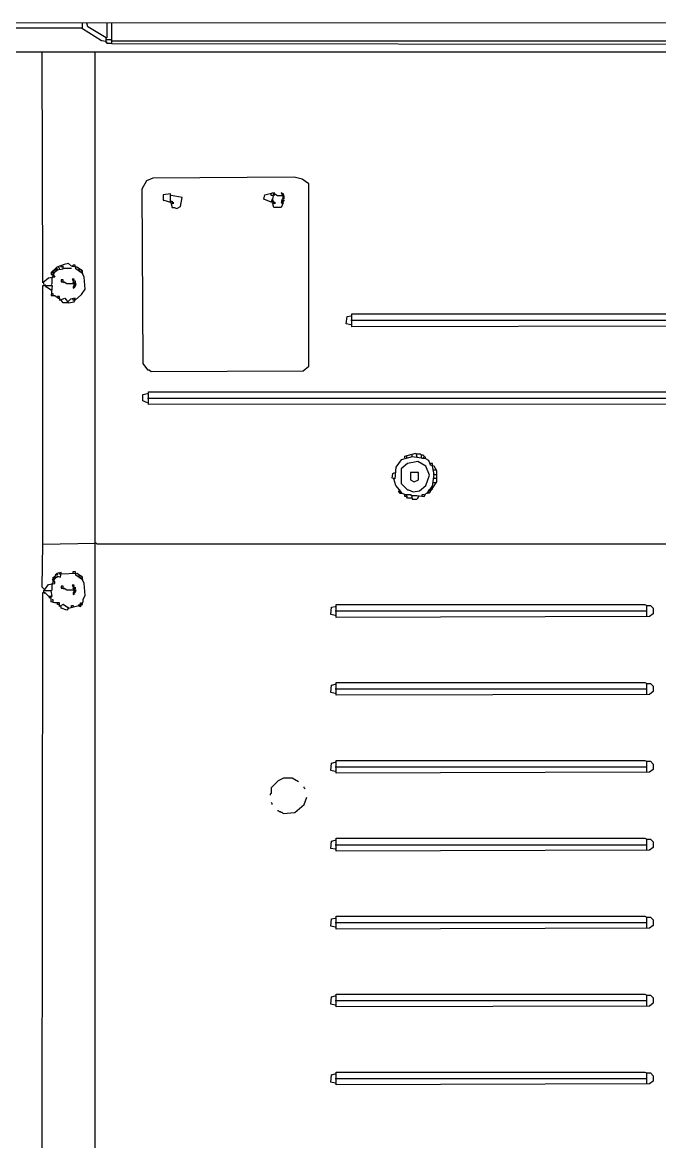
# Model space of a CAD drawing. Extents: x 3792242 to 5145247, y -1546315 to -1031918.
# Drawn here: x 3901056 to 3901548, y -1488283 to -1487421 of the extents above; entities that cross this region are included whole.
import ezdxf

# ---------------------------------------------------------------- set-up
doc = ezdxf.new("R2010")
doc.units = 0
doc.header["$MEASUREMENT"] = 0
doc.layers.add('ZZ-chladenie', color=133, linetype='CONTINUOUS')

msp = doc.modelspace()

# ---------------------------------------------------------------- linework, layer by layer
at = {"layer": 'ZZ-chladenie'}
for p, q in [((3901961.047, -1487420.766), (3901031.149, -1487421.473)), ((3901041.748, -1487425.006), (3901101.81, -1487425.006)), ((3901102.517, -1487421.473), (3901102.517, -1487420.766)), ((3901102.517, -1487425.713), (3901102.517, -1487421.473)), ((3901117.356, -1487434.899), (3901102.517, -1487425.713)), ((3901106.756, -1487424.299), (3901106.049, -1487421.473)), ((3901120.888, -1487432.779), (3901106.756, -1487424.299)), ((3901121.595, -1487432.072), (3901121.595, -1487420.766)), ((3901125.128, -1487437.018), (3901125.128, -1487420.766)), ((3901120.888, -1487432.779), (3901121.595, -1487432.072)), ((3901120.888, -1487436.312), (3901120.888, -1487432.779)), ((3901124.422, -1487434.192), (3901120.888, -1487434.192)), ((3901125.128, -1487434.899), (3901124.422, -1487434.192)), ((3901120.888, -1487435.605), (3901117.356, -1487434.899)), ((3901120.888, -1487435.605), (3901121.595, -1487436.312)), ((3901121.595, -1487437.018), (3901120.888, -1487436.312)), ((3901125.128, -1487437.018), (3901121.595, -1487437.018)), ((3901125.128, -1487434.899), (3901869.188, -1487434.899)), ((3901125.128, -1487437.018), (3901869.188, -1487437.725)), ((3901041.748, -1487443.378), (3901071.426, -1487443.378)), ((3901072.132, -1487621.444), (3901071.426, -1487443.378)), ((3901071.426, -1487443.378), (3901112.409, -1487443.378)), ((3901112.409, -1489010.638), (3901112.409, -1487443.378)), ((3901112.409, -1487443.378), (3901921.477, -1487443.378)), ((3901151.979, -1487543.01), (3901148.446, -1487549.37)), ((3901156.926, -1487540.89), (3901151.979, -1487543.01)), ((3901265.743, -1487540.183), (3901156.926, -1487540.89)), ((3901272.103, -1487541.597), (3901265.743, -1487540.183)), ((3901277.049, -1487545.13), (3901272.103, -1487541.597)), ((3901277.049, -1487685.745), (3901277.049, -1487545.13)), ((3901148.446, -1487549.37), (3901149.153, -1487683.625)), ((3901170.351, -1487552.902), (3901164.698, -1487553.609)), ((3901164.698, -1487553.609), (3901164.698, -1487557.849)), ((3901170.351, -1487559.968), (3901170.351, -1487552.902)), ((3901171.058, -1487554.315), (3901170.351, -1487553.609)), ((3901179.537, -1487555.729), (3901171.058, -1487554.315)), ((3901242.425, -1487557.142), (3901243.132, -1487553.609)), ((3901243.132, -1487553.609), (3901249.492, -1487552.196)), ((3901248.078, -1487552.902), (3901248.785, -1487552.196)), ((3901248.078, -1487554.315), (3901248.078, -1487552.902)), ((3901249.492, -1487554.315), (3901248.078, -1487554.315)), ((3901248.785, -1487552.196), (3901249.492, -1487552.196)), ((3901248.785, -1487559.968), (3901250.198, -1487552.902)), ((3901249.492, -1487552.196), (3901250.905, -1487552.196)), ((3901249.492, -1487554.315), (3901250.198, -1487553.609)), ((3901250.198, -1487552.902), (3901250.905, -1487552.902)), ((3901250.198, -1487553.609), (3901250.905, -1487553.609)), ((3901250.905, -1487552.902), (3901253.024, -1487554.315)), ((3901253.024, -1487554.315), (3901257.971, -1487554.315)), ((3901257.264, -1487552.902), (3901255.851, -1487552.196)), ((3901255.851, -1487552.196), (3901256.558, -1487553.609)), ((3901256.558, -1487553.609), (3901257.971, -1487553.609)), ((3901257.971, -1487553.609), (3901257.264, -1487552.902)), ((3901257.264, -1487556.435), (3901257.264, -1487555.022)), ((3901257.264, -1487555.022), (3901257.971, -1487555.022)), ((3901257.971, -1487554.315), (3901257.971, -1487557.142)), ((3901164.698, -1487557.849), (3901165.405, -1487557.849)), ((3901165.405, -1487557.849), (3901170.351, -1487559.262)), ((3901170.351, -1487559.262), (3901171.058, -1487558.555)), ((3901172.471, -1487560.675), (3901170.351, -1487559.968)), ((3901171.058, -1487558.555), (3901171.764, -1487558.555)), ((3901171.058, -1487560.675), (3901172.471, -1487559.262)), ((3901171.058, -1487560.675), (3901171.764, -1487563.501)), ((3901171.764, -1487558.555), (3901171.764, -1487559.262)), ((3901171.764, -1487563.501), (3901173.177, -1487563.501)), ((3901172.471, -1487559.262), (3901172.471, -1487560.675)), ((3901173.177, -1487563.501), (3901175.297, -1487564.208)), ((3901175.297, -1487564.208), (3901178.124, -1487562.795)), ((3901178.124, -1487562.795), (3901179.537, -1487555.729)), ((3901248.078, -1487559.262), (3901242.425, -1487557.142)), ((3901248.785, -1487557.142), (3901248.078, -1487559.262)), ((3901250.905, -1487560.675), (3901248.785, -1487559.968)), ((3901250.198, -1487558.555), (3901249.492, -1487558.555)), ((3901249.492, -1487558.555), (3901250.198, -1487559.262)), ((3901249.492, -1487560.675), (3901250.905, -1487559.262)), ((3901250.198, -1487563.501), (3901249.492, -1487560.675)), ((3901250.198, -1487559.262), (3901250.198, -1487558.555)), ((3901255.851, -1487563.501), (3901250.198, -1487563.501)), ((3901250.905, -1487559.262), (3901250.905, -1487560.675)), ((3901256.558, -1487557.142), (3901255.851, -1487559.968)), ((3901256.558, -1487558.555), (3901255.851, -1487558.555)), ((3901255.851, -1487559.968), (3901257.264, -1487559.968)), ((3901257.264, -1487559.968), (3901255.851, -1487563.501)), ((3901257.971, -1487557.142), (3901256.558, -1487557.142)), ((3901257.264, -1487556.435), (3901257.971, -1487556.435)), ((3901257.264, -1487558.555), (3901257.971, -1487557.849)), ((3901257.264, -1487559.968), (3901257.264, -1487558.555)), ((3901257.971, -1487558.555), (3901257.264, -1487558.555)), ((3901257.971, -1487557.849), (3901257.971, -1487558.555)), ((3901091.918, -1487606.605), (3901088.384, -1487607.311)), ((3901094.037, -1487608.724), (3901091.918, -1487606.605)), ((3901082.731, -1487609.431), (3901078.492, -1487613.671)), ((3901078.492, -1487613.671), (3901078.492, -1487615.084)), ((3901078.492, -1487615.084), (3901079.905, -1487615.084)), ((3901079.199, -1487613.671), (3901079.905, -1487612.964)), ((3901079.905, -1487614.377), (3901079.199, -1487613.671)), ((3901079.905, -1487615.084), (3901082.731, -1487611.551)), ((3901079.905, -1487612.964), (3901079.905, -1487612.258)), ((3901079.905, -1487612.258), (3901080.612, -1487612.258)), ((3901079.905, -1487615.084), (3901080.612, -1487614.377)), ((3901079.905, -1487616.497), (3901079.905, -1487615.084)), ((3901079.905, -1487615.084), (3901081.318, -1487617.204)), ((3901080.612, -1487612.258), (3901081.318, -1487611.551)), ((3901080.612, -1487613.671), (3901081.318, -1487612.964)), ((3901080.612, -1487614.377), (3901080.612, -1487613.671)), ((3901081.318, -1487611.551), (3901082.025, -1487610.844)), ((3901081.318, -1487612.964), (3901082.025, -1487612.258)), ((3901082.025, -1487610.844), (3901082.025, -1487610.138)), ((3901082.025, -1487610.138), (3901082.731, -1487610.138)), ((3901082.025, -1487612.258), (3901082.731, -1487612.258)), ((3901088.384, -1487607.311), (3901082.731, -1487609.431)), ((3901083.438, -1487610.844), (3901082.731, -1487610.138)), ((3901082.731, -1487611.551), (3901083.438, -1487610.844)), ((3901082.731, -1487611.551), (3901087.678, -1487610.844)), ((3901082.731, -1487612.258), (3901083.438, -1487611.551)), ((3901084.145, -1487609.431), (3901084.145, -1487608.724)), ((3901084.852, -1487610.138), (3901084.145, -1487609.431)), ((3901084.852, -1487611.551), (3901084.852, -1487610.138)), ((3901086.265, -1487609.431), (3901086.265, -1487608.018)), ((3901087.678, -1487608.724), (3901086.265, -1487609.431)), ((3901087.678, -1487610.844), (3901087.678, -1487608.724)), ((3901087.678, -1487610.138), (3901094.037, -1487610.138)), ((3901098.277, -1487609.431), (3901094.037, -1487608.724)), ((3901095.45, -1487608.018), (3901094.744, -1487608.724)), ((3901094.744, -1487608.724), (3901095.45, -1487608.724)), ((3901096.863, -1487608.018), (3901095.45, -1487608.018)), ((3901096.863, -1487609.431), (3901096.863, -1487608.018)), ((3901097.57, -1487610.844), (3901097.57, -1487609.431)), ((3901102.517, -1487614.377), (3901097.57, -1487610.844)), ((3901102.517, -1487612.258), (3901098.277, -1487609.431)), ((3901098.984, -1487610.138), (3901098.984, -1487609.431)), ((3901099.69, -1487611.551), (3901100.397, -1487610.844)), ((3901100.397, -1487612.258), (3901099.69, -1487611.551)), ((3901100.397, -1487610.844), (3901101.104, -1487611.551)), ((3901100.397, -1487612.964), (3901100.397, -1487612.258)), ((3901101.104, -1487612.964), (3901100.397, -1487612.964)), ((3901101.81, -1487611.551), (3901101.104, -1487611.551)), ((3901101.81, -1487612.258), (3901101.81, -1487611.551)), ((3901102.517, -1487612.964), (3901101.81, -1487612.258)), ((3901101.81, -1487613.671), (3901102.517, -1487612.964)), ((3901102.517, -1487614.377), (3901101.81, -1487613.671)), ((3901102.517, -1487614.377), (3901102.517, -1487612.258)), ((3901102.517, -1487614.377), (3901103.223, -1487614.377)), ((3901103.93, -1487617.204), (3901102.517, -1487614.377)), ((3901076.372, -1487617.91), (3901072.132, -1487621.444)), ((3901072.132, -1487822.827), (3901072.132, -1487623.563)), ((3901072.132, -1487623.563), (3901079.199, -1487623.563)), ((3901072.839, -1487622.857), (3901072.839, -1487621.444)), ((3901074.959, -1487624.976), (3901073.545, -1487622.857)), ((3901081.318, -1487617.204), (3901076.372, -1487617.91)), ((3901078.492, -1487622.857), (3901079.199, -1487622.15)), ((3901079.199, -1487623.563), (3901078.492, -1487631.336)), ((3901079.199, -1487617.204), (3901079.905, -1487616.497)), ((3901079.199, -1487622.15), (3901079.199, -1487617.204)), ((3901087.678, -1487619.324), (3901086.265, -1487619.324)), ((3901086.265, -1487619.324), (3901086.265, -1487620.737)), ((3901086.265, -1487620.737), (3901088.384, -1487620.737)), ((3901087.678, -1487620.737), (3901087.678, -1487619.324)), ((3901087.678, -1487620.737), (3901088.384, -1487621.444)), ((3901088.384, -1487620.737), (3901090.504, -1487622.15)), ((3901090.504, -1487622.15), (3901097.57, -1487622.15)), ((3901096.157, -1487618.617), (3901094.744, -1487618.617)), ((3901094.744, -1487618.617), (3901095.45, -1487620.031)), ((3901095.45, -1487621.444), (3901096.157, -1487618.617)), ((3901095.45, -1487620.031), (3901096.863, -1487620.031)), ((3901096.863, -1487621.444), (3901095.45, -1487621.444)), ((3901096.863, -1487624.27), (3901095.45, -1487624.27)), ((3901095.45, -1487624.27), (3901095.45, -1487625.683)), ((3901096.157, -1487623.563), (3901096.157, -1487622.857)), ((3901096.157, -1487622.857), (3901096.863, -1487623.563)), ((3901096.863, -1487623.563), (3901096.157, -1487623.563)), ((3901096.863, -1487620.031), (3901096.863, -1487621.444)), ((3901097.57, -1487622.15), (3901096.863, -1487624.27)), ((3901104.636, -1487626.39), (3901103.93, -1487617.204)), ((3901079.199, -1487627.803), (3901074.959, -1487624.976)), ((3901079.199, -1487629.923), (3901078.492, -1487629.923)), ((3901078.492, -1487631.336), (3901081.318, -1487631.336)), ((3901079.905, -1487629.923), (3901079.199, -1487629.923)), ((3901079.905, -1487631.336), (3901079.905, -1487629.923)), ((3901081.318, -1487631.336), (3901084.145, -1487633.456)), ((3901084.852, -1487632.042), (3901083.438, -1487632.042)), ((3901083.438, -1487632.042), (3901083.438, -1487632.749)), ((3901083.438, -1487632.749), (3901083.438, -1487633.456)), ((3901084.852, -1487633.456), (3901084.852, -1487632.042)), ((3901095.45, -1487625.683), (3901096.863, -1487624.976)), ((3901096.863, -1487634.869), (3901101.81, -1487630.629)), ((3901101.81, -1487630.629), (3901104.636, -1487626.39)), ((3901084.145, -1487633.456), (3901084.852, -1487633.456)), ((3901084.852, -1487633.456), (3901084.852, -1487634.869)), ((3901084.852, -1487634.869), (3901089.091, -1487633.456)), ((3901087.678, -1487636.989), (3901086.265, -1487634.869)), ((3901091.918, -1487636.989), (3901087.678, -1487636.989)), ((3901089.091, -1487633.456), (3901091.918, -1487636.989)), ((3901093.331, -1487634.163), (3901091.918, -1487635.576)), ((3901091.918, -1487636.989), (3901096.157, -1487636.282)), ((3901096.863, -1487633.456), (3901093.331, -1487634.163)), ((3901095.45, -1487634.869), (3901095.45, -1487633.456)), ((3901096.863, -1487634.869), (3901095.45, -1487634.869)), ((3901096.157, -1487636.282), (3901096.863, -1487633.456)), ((3901306.02, -1487653.241), (3901306.727, -1487647.588)), ((3901306.727, -1487647.588), (3901309.553, -1487646.881)), ((3901309.553, -1487646.881), (3901310.26, -1487646.881)), ((3901310.26, -1487655.36), (3901310.26, -1487645.468)), ((3901310.26, -1487645.468), (3901681.936, -1487645.468)), ((3901309.553, -1487653.947), (3901306.02, -1487653.241)), ((3901309.553, -1487650.415), (3901683.35, -1487650.415)), ((3901685.47, -1487654.654), (3901310.26, -1487655.36)), ((3901149.153, -1487683.625), (3901152.686, -1487688.571)), ((3901152.686, -1487688.571), (3901154.099, -1487688.571)), ((3901154.099, -1487688.571), (3901155.513, -1487689.985)), ((3901155.513, -1487689.985), (3901272.81, -1487689.278)), ((3901272.81, -1487689.278), (3901277.049, -1487685.745)), ((3901149.153, -1487707.65), (3901152.686, -1487706.943)), ((3901149.153, -1487712.596), (3901149.153, -1487707.65)), ((3901152.686, -1487706.943), (3901153.392, -1487706.943)), ((3901152.686, -1487710.476), (3901840.217, -1487710.476)), ((3901153.392, -1487715.423), (3901153.392, -1487705.53)), ((3901153.392, -1487705.53), (3901838.804, -1487705.53)), ((3901152.686, -1487714.01), (3901149.153, -1487712.596)), ((3901842.337, -1487714.716), (3901153.392, -1487715.423)), ((3901351.243, -1487754.993), (3901359.722, -1487752.873)), ((3901356.896, -1487755.699), (3901356.896, -1487753.58)), ((3901359.722, -1487752.873), (3901360.429, -1487755.699)), ((3901363.256, -1487753.58), (3901360.429, -1487753.58)), ((3901363.962, -1487754.286), (3901363.256, -1487753.58)), ((3901348.417, -1487757.819), (3901344.177, -1487763.472)), ((3901356.896, -1487755.699), (3901348.417, -1487757.819)), ((3901353.363, -1487760.646), (3901348.417, -1487764.885)), ((3901351.243, -1487756.406), (3901351.243, -1487754.993)), ((3901352.656, -1487756.406), (3901352.656, -1487754.993)), ((3901361.135, -1487759.233), (3901353.363, -1487760.646)), ((3901367.495, -1487757.112), (3901356.896, -1487755.699)), ((3901367.495, -1487762.765), (3901361.135, -1487759.233)), ((3901365.376, -1487754.286), (3901363.962, -1487754.286)), ((3901363.962, -1487756.406), (3901363.962, -1487754.286)), ((3901366.082, -1487754.993), (3901365.376, -1487754.286)), ((3901365.376, -1487756.406), (3901366.082, -1487755.699)), ((3901365.376, -1487757.112), (3901365.376, -1487756.406)), ((3901366.082, -1487755.699), (3901366.082, -1487754.993)), ((3901366.082, -1487755.699), (3901366.789, -1487755.699)), ((3901366.789, -1487755.699), (3901366.789, -1487757.112)), ((3901369.615, -1487758.526), (3901367.495, -1487757.112)), ((3901371.028, -1487762.059), (3901369.615, -1487758.526)), ((3901372.442, -1487760.646), (3901371.028, -1487760.646)), ((3901373.855, -1487762.765), (3901371.028, -1487762.059)), ((3901372.442, -1487762.765), (3901372.442, -1487760.646)), ((3901341.351, -1487771.951), (3901342.057, -1487768.418)), ((3901342.057, -1487768.418), (3901343.471, -1487767.712)), ((3901344.177, -1487763.472), (3901343.471, -1487772.658)), ((3901348.417, -1487764.885), (3901348.417, -1487776.191)), ((3901361.842, -1487767.712), (3901355.483, -1487767.712)), ((3901355.483, -1487767.712), (3901355.483, -1487773.364)), ((3901361.842, -1487773.364), (3901361.842, -1487767.712)), ((3901370.321, -1487769.832), (3901367.495, -1487762.765)), ((3901367.495, -1487777.604), (3901370.321, -1487769.832)), ((3901373.855, -1487769.125), (3901372.442, -1487762.765)), ((3901373.148, -1487765.592), (3901372.442, -1487765.592)), ((3901372.442, -1487778.311), (3901373.855, -1487769.125)), ((3901373.148, -1487765.592), (3901375.268, -1487765.592)), ((3901373.855, -1487769.125), (3901373.148, -1487769.125)), ((3901375.974, -1487766.299), (3901373.855, -1487762.765)), ((3901373.855, -1487769.125), (3901375.974, -1487769.125)), ((3901375.974, -1487774.778), (3901375.974, -1487766.299)), ((3901343.471, -1487772.658), (3901341.351, -1487771.951)), ((3901342.764, -1487772.658), (3901342.057, -1487771.951)), ((3901344.177, -1487777.604), (3901342.764, -1487772.658)), ((3901347.003, -1487781.137), (3901344.177, -1487777.604)), ((3901348.417, -1487776.191), (3901353.363, -1487781.137)), ((3901355.483, -1487773.364), (3901358.309, -1487774.778)), ((3901358.309, -1487774.778), (3901361.842, -1487773.364)), ((3901362.549, -1487781.844), (3901367.495, -1487777.604)), ((3901369.615, -1487781.844), (3901372.442, -1487778.311)), ((3901370.321, -1487783.257), (3901375.974, -1487774.778)), ((3901371.735, -1487779.017), (3901372.442, -1487778.311)), ((3901372.442, -1487779.724), (3901371.735, -1487779.017)), ((3901373.148, -1487775.485), (3901375.268, -1487775.485)), ((3901373.855, -1487771.951), (3901375.974, -1487771.951)), ((3901347.003, -1487782.551), (3901346.297, -1487781.844)), ((3901346.297, -1487781.844), (3901346.297, -1487782.551)), ((3901346.297, -1487782.551), (3901347.003, -1487782.551)), ((3901349.124, -1487783.964), (3901347.003, -1487781.137)), ((3901347.003, -1487782.551), (3901347.71, -1487783.257)), ((3901347.003, -1487783.257), (3901347.003, -1487782.551)), ((3901347.71, -1487783.964), (3901347.003, -1487783.257)), ((3901347.71, -1487781.844), (3901347.71, -1487781.137)), ((3901348.417, -1487782.551), (3901347.71, -1487781.844)), ((3901347.71, -1487783.257), (3901348.417, -1487782.551)), ((3901347.71, -1487783.257), (3901348.417, -1487782.551)), ((3901349.124, -1487783.964), (3901347.71, -1487783.964)), ((3901351.243, -1487784.67), (3901349.124, -1487783.964)), ((3901351.243, -1487786.083), (3901351.243, -1487784.67)), ((3901351.243, -1487784.67), (3901352.656, -1487784.67)), ((3901352.656, -1487786.083), (3901351.243, -1487786.083)), ((3901352.656, -1487786.79), (3901352.656, -1487784.67)), ((3901352.656, -1487784.67), (3901355.483, -1487784.67)), ((3901352.656, -1487786.083), (3901353.363, -1487786.79)), ((3901353.363, -1487787.496), (3901352.656, -1487786.79)), ((3901353.363, -1487781.137), (3901354.069, -1487781.137)), ((3901356.896, -1487787.496), (3901353.363, -1487787.496)), ((3901354.069, -1487781.137), (3901357.603, -1487782.551)), ((3901355.483, -1487784.67), (3901356.19, -1487785.377)), ((3901356.19, -1487785.377), (3901356.896, -1487785.377)), ((3901356.896, -1487787.496), (3901356.896, -1487785.377)), ((3901356.896, -1487785.377), (3901360.429, -1487785.377)), ((3901356.896, -1487787.496), (3901356.896, -1487788.203)), ((3901356.896, -1487788.203), (3901360.429, -1487788.203)), ((3901357.603, -1487782.551), (3901362.549, -1487781.844)), ((3901360.429, -1487785.377), (3901366.082, -1487786.083)), ((3901360.429, -1487788.203), (3901361.135, -1487787.496)), ((3901361.135, -1487787.496), (3901361.842, -1487786.79)), ((3901361.842, -1487786.79), (3901361.842, -1487786.083)), ((3901364.669, -1487786.083), (3901364.669, -1487784.67)), ((3901364.669, -1487784.67), (3901366.082, -1487784.67)), ((3901366.082, -1487786.083), (3901367.495, -1487783.964)), ((3901367.495, -1487783.964), (3901370.321, -1487783.257)), ((3901368.202, -1487783.964), (3901369.615, -1487781.844)), ((3901368.908, -1487782.551), (3901369.615, -1487781.844)), ((3901368.908, -1487782.551), (3901369.615, -1487783.257)), ((3901369.615, -1487783.257), (3901368.908, -1487782.551)), ((3901369.615, -1487781.844), (3901369.615, -1487781.137)), ((3901369.615, -1487781.137), (3901370.321, -1487781.137)), ((3901369.615, -1487783.257), (3901370.321, -1487782.551)), ((3901370.321, -1487781.137), (3901371.028, -1487780.43)), ((3901370.321, -1487782.551), (3901371.028, -1487782.551)), ((3901371.028, -1487780.43), (3901371.735, -1487780.43)), ((3901371.028, -1487782.551), (3901371.028, -1487781.844)), ((3901371.735, -1487780.43), (3901372.442, -1487780.43)), ((3901372.442, -1487780.43), (3901372.442, -1487779.724)), ((3901072.132, -1487822.827), (3901112.409, -1487822.121)), ((3901113.115, -1487822.121), (3901112.409, -1487822.121)), ((3901113.822, -1487822.827), (3901113.115, -1487822.121)), ((3901071.426, -1487856.038), (3901072.132, -1487822.827)), ((3901588.664, -1487822.827), (3901113.822, -1487822.827)), ((3901082.731, -1487845.439), (3901079.199, -1487850.385)), ((3901079.905, -1487848.972), (3901079.905, -1487848.265)), ((3901079.905, -1487848.265), (3901080.612, -1487848.265)), ((3901080.612, -1487848.265), (3901081.318, -1487847.559)), ((3901081.318, -1487847.559), (3901082.025, -1487846.852)), ((3901081.318, -1487849.678), (3901083.438, -1487847.559)), ((3901081.318, -1487848.972), (3901082.025, -1487848.265)), ((3901082.025, -1487846.852), (3901082.025, -1487846.146)), ((3901082.025, -1487846.146), (3901082.731, -1487846.146)), ((3901082.025, -1487848.265), (3901083.438, -1487848.265)), ((3901086.265, -1487844.732), (3901082.731, -1487845.439)), ((3901082.731, -1487846.146), (3901083.438, -1487846.852)), ((3901083.438, -1487847.559), (3901085.558, -1487848.265)), ((3901084.852, -1487846.146), (3901084.852, -1487844.732)), ((3901086.265, -1487846.146), (3901084.852, -1487846.146)), ((3901085.558, -1487848.265), (3901086.265, -1487844.732)), ((3901098.277, -1487845.439), (3901086.265, -1487846.146)), ((3901095.45, -1487845.439), (3901095.45, -1487844.026)), ((3901095.45, -1487844.026), (3901096.863, -1487844.026)), ((3901096.863, -1487844.026), (3901096.863, -1487845.439)), ((3901097.57, -1487846.852), (3901097.57, -1487845.439)), ((3901102.517, -1487850.385), (3901097.57, -1487846.852)), ((3901102.517, -1487848.265), (3901098.277, -1487845.439)), ((3901098.984, -1487846.146), (3901098.984, -1487845.439)), ((3901099.69, -1487847.559), (3901100.397, -1487846.852)), ((3901100.397, -1487848.265), (3901099.69, -1487847.559)), ((3901100.397, -1487846.852), (3901101.104, -1487847.559)), ((3901100.397, -1487848.972), (3901100.397, -1487848.265)), ((3901101.81, -1487847.559), (3901101.104, -1487847.559)), ((3901101.81, -1487848.265), (3901101.81, -1487847.559)), ((3901102.517, -1487848.972), (3901101.81, -1487848.265)), ((3901102.517, -1487850.385), (3901102.517, -1487848.265)), ((3901072.839, -1487857.451), (3901071.426, -1487856.038)), ((3901072.839, -1487858.864), (3901076.372, -1487853.918)), ((3901076.372, -1487853.918), (3901081.318, -1487853.212)), ((3901079.199, -1487850.385), (3901079.905, -1487850.385)), ((3901079.199, -1487853.212), (3901079.905, -1487852.505)), ((3901079.199, -1487858.157), (3901079.199, -1487853.212)), ((3901079.905, -1487851.798), (3901081.318, -1487849.678)), ((3901079.905, -1487850.385), (3901080.612, -1487850.385)), ((3901079.905, -1487852.505), (3901079.905, -1487851.798)), ((3901081.318, -1487851.798), (3901079.905, -1487851.798)), ((3901080.612, -1487849.678), (3901081.318, -1487848.972)), ((3901080.612, -1487850.385), (3901080.612, -1487849.678)), ((3901081.318, -1487853.212), (3901081.318, -1487851.798)), ((3901087.678, -1487855.331), (3901086.265, -1487855.331)), ((3901086.265, -1487855.331), (3901086.265, -1487856.744)), ((3901086.265, -1487856.744), (3901088.384, -1487856.744)), ((3901087.678, -1487856.744), (3901087.678, -1487855.331)), ((3901087.678, -1487856.744), (3901088.384, -1487857.451)), ((3901088.384, -1487856.744), (3901090.504, -1487858.157)), ((3901096.157, -1487854.625), (3901094.744, -1487854.625)), ((3901094.744, -1487854.625), (3901095.45, -1487856.038)), ((3901095.45, -1487857.451), (3901096.157, -1487854.625)), ((3901095.45, -1487856.038), (3901096.863, -1487856.038)), ((3901096.863, -1487856.038), (3901096.863, -1487857.451)), ((3901101.104, -1487848.972), (3901100.397, -1487848.972)), ((3901101.81, -1487849.678), (3901102.517, -1487848.972)), ((3901102.517, -1487850.385), (3901101.81, -1487849.678)), ((3901102.517, -1487850.385), (3901103.223, -1487850.385)), ((3901103.93, -1487853.212), (3901102.517, -1487850.385)), ((3901104.636, -1487862.397), (3901103.93, -1487853.212)), ((3901071.426, -1488296.962), (3901072.132, -1487860.278)), ((3901072.132, -1487860.278), (3901073.545, -1487860.278)), ((3901072.839, -1487860.278), (3901072.839, -1487858.864)), ((3901078.492, -1487858.864), (3901072.839, -1487858.864)), ((3901072.839, -1487860.278), (3901073.545, -1487860.984)), ((3901073.545, -1487860.278), (3901076.372, -1487863.104)), ((3901076.372, -1487863.104), (3901079.199, -1487863.104)), ((3901077.079, -1487864.517), (3901077.079, -1487863.104)), ((3901078.492, -1487863.811), (3901077.079, -1487864.517)), ((3901078.492, -1487858.864), (3901079.199, -1487858.157)), ((3901079.199, -1487863.104), (3901078.492, -1487858.864)), ((3901078.492, -1487867.344), (3901078.492, -1487863.811)), ((3901079.905, -1487865.93), (3901079.199, -1487865.93)), ((3901079.905, -1487867.344), (3901079.905, -1487865.93)), ((3901090.504, -1487858.157), (3901097.57, -1487858.157)), ((3901096.863, -1487857.451), (3901095.45, -1487857.451)), ((3901096.863, -1487860.278), (3901095.45, -1487860.278)), ((3901095.45, -1487860.278), (3901095.45, -1487861.691)), ((3901095.45, -1487861.691), (3901096.863, -1487860.984)), ((3901096.157, -1487859.571), (3901096.157, -1487858.864)), ((3901096.157, -1487858.864), (3901096.863, -1487859.571)), ((3901096.863, -1487859.571), (3901096.157, -1487859.571)), ((3901097.57, -1487858.157), (3901096.863, -1487860.278)), ((3901103.223, -1487865.224), (3901104.636, -1487862.397)), ((3901103.223, -1487867.344), (3901103.223, -1487865.224)), ((3901081.318, -1487868.051), (3901078.492, -1487867.344)), ((3901084.852, -1487868.051), (3901081.318, -1487868.051)), ((3901083.438, -1487869.464), (3901083.438, -1487868.757)), ((3901084.852, -1487869.464), (3901083.438, -1487869.464)), ((3901084.852, -1487870.877), (3901084.852, -1487868.051)), ((3901087.678, -1487869.464), (3901084.852, -1487870.877)), ((3901086.265, -1487872.29), (3901086.265, -1487870.877)), ((3901090.504, -1487873.703), (3901086.265, -1487872.29)), ((3901091.918, -1487872.29), (3901087.678, -1487869.464)), ((3901091.918, -1487872.29), (3901090.504, -1487873.703)), ((3901091.918, -1487872.29), (3901091.211, -1487871.583)), ((3901091.918, -1487872.29), (3901099.69, -1487870.17)), ((3901094.037, -1487871.583), (3901094.037, -1487870.17)), ((3901094.037, -1487870.17), (3901095.45, -1487870.17)), ((3901095.45, -1487870.17), (3901095.45, -1487870.877)), ((3901099.69, -1487870.17), (3901101.81, -1487868.051)), ((3901099.69, -1487870.17), (3901100.397, -1487869.464)), ((3901099.69, -1487870.17), (3901099.69, -1487870.877)), ((3901099.69, -1487870.17), (3901101.104, -1487870.877)), ((3901100.397, -1487869.464), (3901101.104, -1487870.17)), ((3901101.104, -1487870.877), (3901103.223, -1487867.344)), ((3901101.104, -1487868.757), (3901101.104, -1487868.051)), ((3901101.104, -1487868.051), (3901101.81, -1487868.051)), ((3901101.104, -1487870.17), (3901101.81, -1487869.464)), ((3901101.81, -1487869.464), (3901102.517, -1487869.464)), ((3901102.517, -1487869.464), (3901102.517, -1487868.757)), ((3901294.008, -1487877.236), (3901294.715, -1487871.583)), ((3901294.715, -1487871.583), (3901297.541, -1487870.877)), ((3901297.541, -1487870.877), (3901298.247, -1487870.877)), ((3901297.541, -1487874.41), (3901537.788, -1487874.41)), ((3901298.247, -1487879.356), (3901298.247, -1487869.464)), ((3901298.247, -1487869.464), (3901536.375, -1487869.464)), ((3901536.375, -1487869.464), (3901537.788, -1487870.17)), ((3901537.788, -1487878.649), (3901537.788, -1487870.17)), ((3901537.788, -1487870.17), (3901540.614, -1487870.17)), ((3901540.614, -1487870.17), (3901542.735, -1487872.29)), ((3901542.735, -1487872.29), (3901542.735, -1487876.53)), ((3901297.541, -1487877.943), (3901294.008, -1487877.236)), ((3901539.908, -1487878.649), (3901298.247, -1487879.356)), ((3901542.735, -1487876.53), (3901539.908, -1487878.649)), ((3901294.008, -1487937.298), (3901294.715, -1487931.645)), ((3901294.715, -1487931.645), (3901297.541, -1487930.939)), ((3901297.541, -1487930.939), (3901298.247, -1487930.939)), ((3901297.541, -1487934.471), (3901537.788, -1487934.471)), ((3901298.247, -1487939.418), (3901298.247, -1487929.525)), ((3901298.247, -1487929.525), (3901536.375, -1487929.525)), ((3901536.375, -1487929.525), (3901537.788, -1487930.232)), ((3901537.788, -1487938.712), (3901537.788, -1487930.232)), ((3901537.788, -1487930.232), (3901540.614, -1487930.232)), ((3901540.614, -1487930.232), (3901542.735, -1487932.352)), ((3901542.735, -1487932.352), (3901542.735, -1487936.591)), ((3901297.541, -1487938.005), (3901294.008, -1487937.298)), ((3901539.908, -1487938.712), (3901298.247, -1487939.418)), ((3901542.735, -1487936.591), (3901539.908, -1487938.712)), ((3901294.008, -1487997.36), (3901294.715, -1487991.707)), ((3901294.715, -1487991.707), (3901297.541, -1487991)), ((3901297.541, -1487991), (3901298.247, -1487991)), ((3901297.541, -1487994.533), (3901537.788, -1487994.533)), ((3901298.247, -1487999.48), (3901298.247, -1487989.587)), ((3901298.247, -1487989.587), (3901536.375, -1487989.587)), ((3901536.375, -1487989.587), (3901537.788, -1487990.293)), ((3901537.788, -1487998.773), (3901537.788, -1487990.293)), ((3901537.788, -1487990.293), (3901540.614, -1487990.293)), ((3901540.614, -1487990.293), (3901542.735, -1487992.414)), ((3901542.735, -1487992.414), (3901542.735, -1487996.653)), ((3901253.731, -1488005.132), (3901257.971, -1488003.013)), ((3901257.971, -1488003.013), (3901264.33, -1488003.013)), ((3901264.33, -1488003.013), (3901269.276, -1488005.839)), ((3901297.541, -1487998.066), (3901294.008, -1487997.36)), ((3901539.908, -1487998.773), (3901298.247, -1487999.48)), ((3901542.735, -1487996.653), (3901539.908, -1487998.773)), ((3901248.078, -1488010.785), (3901253.731, -1488005.132)), ((3901248.078, -1488010.785), (3901248.078, -1488015.025)), ((3901273.516, -1488010.785), (3901273.516, -1488010.079)), ((3901274.223, -1488011.492), (3901273.516, -1488010.785)), ((3901248.078, -1488015.025), (3901247.372, -1488015.732)), ((3901247.372, -1488015.732), (3901247.372, -1488016.439)), ((3901273.516, -1488023.505), (3901275.636, -1488017.852)), ((3901248.785, -1488022.798), (3901248.078, -1488022.091)), ((3901248.785, -1488023.505), (3901248.785, -1488022.798)), ((3901253.731, -1488028.45), (3901253.024, -1488028.45)), ((3901254.438, -1488029.157), (3901253.731, -1488028.45)), ((3901255.144, -1488029.157), (3901254.438, -1488029.157)), ((3901255.851, -1488029.864), (3901255.144, -1488029.157)), ((3901266.45, -1488029.864), (3901273.516, -1488023.505)), ((3901256.558, -1488029.864), (3901255.851, -1488029.864)), ((3901257.264, -1488030.571), (3901256.558, -1488029.864)), ((3901257.264, -1488030.571), (3901266.45, -1488029.864)), ((3901294.008, -1488057.422), (3901294.715, -1488051.768)), ((3901294.715, -1488051.768), (3901297.541, -1488051.062)), ((3901297.541, -1488051.062), (3901298.247, -1488051.062)), ((3901297.541, -1488054.595), (3901537.788, -1488054.595)), ((3901298.247, -1488059.541), (3901298.247, -1488049.649)), ((3901298.247, -1488049.649), (3901536.375, -1488049.649)), ((3901536.375, -1488049.649), (3901537.788, -1488050.355)), ((3901537.788, -1488058.835), (3901537.788, -1488050.355)), ((3901537.788, -1488050.355), (3901540.614, -1488050.355)), ((3901540.614, -1488050.355), (3901542.735, -1488052.475)), ((3901542.735, -1488052.475), (3901542.735, -1488056.715)), ((3901297.541, -1488058.128), (3901294.008, -1488057.422)), ((3901539.908, -1488058.835), (3901298.247, -1488059.541)), ((3901542.735, -1488056.715), (3901539.908, -1488058.835)), ((3901294.008, -1488117.484), (3901294.715, -1488111.831)), ((3901294.715, -1488111.831), (3901297.541, -1488111.124)), ((3901297.541, -1488111.124), (3901298.247, -1488111.124)), ((3901297.541, -1488114.657), (3901537.788, -1488114.657)), ((3901298.247, -1488119.603), (3901298.247, -1488109.711)), ((3901298.247, -1488109.711), (3901536.375, -1488109.711)), ((3901536.375, -1488109.711), (3901537.788, -1488110.418)), ((3901537.788, -1488118.897), (3901537.788, -1488110.418)), ((3901537.788, -1488110.418), (3901540.614, -1488110.418)), ((3901540.614, -1488110.418), (3901542.735, -1488112.537)), ((3901542.735, -1488112.537), (3901542.735, -1488116.777)), ((3901297.541, -1488118.19), (3901294.008, -1488117.484)), ((3901539.908, -1488118.897), (3901298.247, -1488119.603)), ((3901542.735, -1488116.777), (3901539.908, -1488118.897)), ((3901294.008, -1488177.545), (3901294.715, -1488171.893)), ((3901294.715, -1488171.893), (3901297.541, -1488171.186)), ((3901297.541, -1488171.186), (3901298.247, -1488171.186)), ((3901297.541, -1488174.719), (3901537.788, -1488174.719)), ((3901298.247, -1488179.665), (3901298.247, -1488169.772)), ((3901298.247, -1488169.772), (3901536.375, -1488169.772)), ((3901536.375, -1488169.772), (3901537.788, -1488170.479)), ((3901537.788, -1488178.959), (3901537.788, -1488170.479)), ((3901537.788, -1488170.479), (3901540.614, -1488170.479)), ((3901540.614, -1488170.479), (3901542.735, -1488172.599)), ((3901542.735, -1488172.599), (3901542.735, -1488176.838)), ((3901297.541, -1488178.252), (3901294.008, -1488177.545)), ((3901539.908, -1488178.959), (3901298.247, -1488179.665)), ((3901542.735, -1488176.838), (3901539.908, -1488178.959)), ((3901294.008, -1488237.607), (3901294.715, -1488231.954)), ((3901294.715, -1488231.954), (3901297.541, -1488231.247)), ((3901297.541, -1488231.247), (3901298.247, -1488231.247)), ((3901297.541, -1488234.781), (3901537.788, -1488234.781)), ((3901298.247, -1488239.727), (3901298.247, -1488229.834)), ((3901298.247, -1488229.834), (3901536.375, -1488229.834)), ((3901536.375, -1488229.834), (3901537.788, -1488230.541)), ((3901537.788, -1488239.02), (3901537.788, -1488230.541)), ((3901537.788, -1488230.541), (3901540.614, -1488230.541)), ((3901540.614, -1488230.541), (3901542.735, -1488232.661)), ((3901542.735, -1488232.661), (3901542.735, -1488236.9)), ((3901297.541, -1488238.313), (3901294.008, -1488237.607)), ((3901539.908, -1488239.02), (3901298.247, -1488239.727)), ((3901542.735, -1488236.9), (3901539.908, -1488239.02))]:
    msp.add_line(p, q, dxfattribs=at)

doc.saveas('drawing.dxf')
